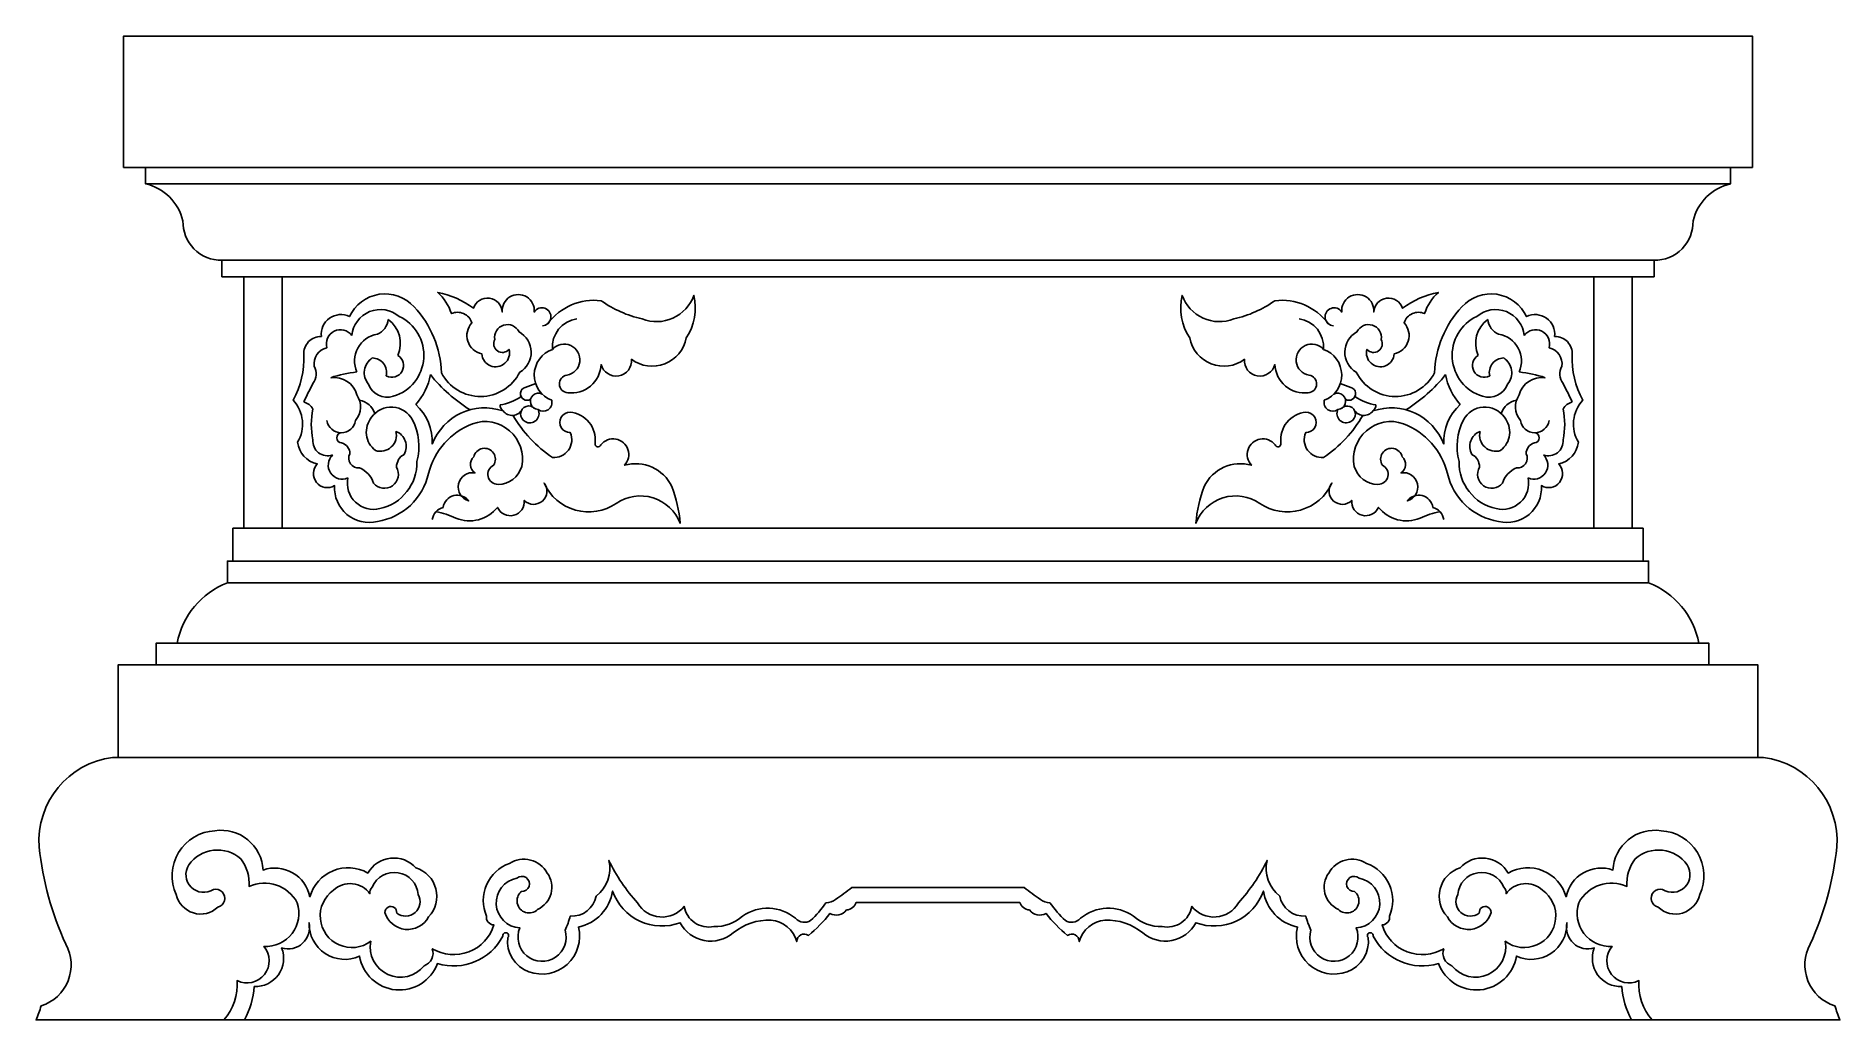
# Model space of a CAD drawing. Extents: x 3461 to 4328, y 1784 to 2256.
import ezdxf

# ---------------------------------------------------------------- set-up
doc = ezdxf.new("R2010")
doc.units = 0
doc.header["$LTSCALE"] = 100
doc.header["$MEASUREMENT"] = 0
for name, color, linetype in [('3', 3, 'CONTINUOUS'), ('4', 4, 'CONTINUOUS'), ('7', 7, 'CONTINUOUS')]:
    doc.layers.add(name, color=color, linetype=linetype)

msp = doc.modelspace()

# ---------------------------------------------------------------- linework, layer by layer
at = {"layer": '3'}
msp.add_lwpolyline([(3551.71, 1783.64, 0.197734), (3558.03, 1802.51, 0.816247), (3570.86, 1818.89, 0.52749), (3586.9, 1839.9, 0.394319), (3563.74, 1847.74, 0.18338), (3559.82, 1860.92, 0.448274), (3534.87, 1858.07, 0.819957), (3546.63, 1846.31, -1.000557), (3548.77, 1837.77, -0.585203), (3528.82, 1843.82, -0.532507), (3547.35, 1874.45, -0.441248), (3570.51, 1855.57, -0.456628), (3592.95, 1842.75, -0.487011), (3620.75, 1854.15, -0.506112), (3643.91, 1856.64, -0.554349), (3649.97, 1833.14, -0.674816), (3628.94, 1835.27, -1.059963), (3634.64, 1834.92, 0.819714), (3644.98, 1843.82, 0.787479), (3622.88, 1847.38, 0.236186), (3621.82, 1844.18, 0.453875), (3604.36, 1845.96, 1.014652), (3622.17, 1821.39, 0.782333), (3647.83, 1809.63, 0.414377), (3651.75, 1817.82, 0.487902), (3681.32, 1829.22, -0.449087), (3677.76, 1833.49, -0.432337), (3688.8, 1858.78, -0.429958), (3706.98, 1854.15, -0.474149), (3702.34, 1836.7, -1.045978), (3694.5, 1845.25, 1.498116), (3692.37, 1851.66, 0.891122), (3693.79, 1827.8, 1.423868), (3715.53, 1826.73, 0.04161), (3718.02, 1833.49, 0.380559), (3730.49, 1843.11, 0.296772), (3736.55, 1860.2, 0.072534), (3750.35, 1839.79, 0.527852), (3772.67, 1838.1, 0.416038), (3786.99, 1828.42, 0.193917), (3800.68, 1833.47, -0.338504), (3826.17, 1832.42, 0.36637), (3833.44, 1831.37, 0.048905), (3840.81, 1839.79, 0.162359), (3845.44, 1841.47, 0.00477), (3853.24, 1847.16), (3863.51, 1847.16), (3935.96, 1847.16, 0.00477), (3943.75, 1841.47, 0.162359), (3948.38, 1839.79, 0.048905), (3955.75, 1831.37, 0.36637), (3963.03, 1832.42, -0.338504), (3988.51, 1833.47, 0.193917), (4002.2, 1828.42, 0.416038), (4016.52, 1838.1, 0.527852), (4038.84, 1839.79, 0.072534), (4052.64, 1860.2, 0.296772), (4058.7, 1843.11, 0.380559), (4071.17, 1833.49, 0.04161), (4073.67, 1826.73, 1.423868), (4095.4, 1827.8, 0.891122), (4096.83, 1851.66, 1.498116), (4094.69, 1845.25, -1.045978), (4086.85, 1836.7, -0.474149), (4082.22, 1854.15, -0.429958), (4100.39, 1858.78, -0.432337), (4111.44, 1833.49, -0.449087), (4107.87, 1829.22, 0.487902), (4137.45, 1817.82, 0.414377), (4141.37, 1809.63, 0.782333), (4167.02, 1821.39, 1.014652), (4184.84, 1845.96, 0.453875), (4167.38, 1844.18, 0.236186), (4166.31, 1847.38, 0.787479), (4144.22, 1843.82, 0.819714), (4154.55, 1834.92, -1.059963), (4160.25, 1835.27, -0.674816), (4139.23, 1833.14, -0.554349), (4145.29, 1856.64, -0.506112), (4168.45, 1854.15, -0.487011), (4196.24, 1842.75, -0.456628), (4218.69, 1855.57, -0.441248), (4241.85, 1874.45, -0.532507), (4260.38, 1843.82, -0.585203), (4240.42, 1837.77, -1.000557), (4242.56, 1846.31, 0.819957), (4254.32, 1858.07, 0.448274), (4229.38, 1860.92, 0.18338), (4225.46, 1847.74, 0.394319), (4202.3, 1839.9, 0.52749), (4218.33, 1818.89, 0.816247), (4231.16, 1802.51, 0.197734), (4237.48, 1783.64)], format="xyb", dxfattribs=at)
for centre, radius, start, end in [((3626.83, 2110.85), 13.79, 49.45882, 174.65476), ((4162.36, 2110.85), 13.79, 5.34524, 130.54118), ((3607.62, 2108.19), 6.75, 35.77714, 196.14652), ((3621.66, 2120.94), 9, 294.35357, 352.67749), ((3622.32, 2108.38), 14.09, 335.91388, 54.0923), ((3627.14, 2102.69), 20.55, 286.67127, 65.08779), ((3723.02, 2106.63), 13.61, 97.96146, 184.68777), ((4066.17, 2106.63), 13.61, 355.31223, 82.03854), ((4162.05, 2102.69), 20.55, 114.91221, 253.32873), ((4166.88, 2108.38), 14.09, 125.9077, 204.08612), ((4167.54, 2120.94), 9, 187.32251, 245.64643), ((4181.57, 2108.19), 6.75, 343.85348, 144.22286), ((3602.96, 2098.49), 8.03, 103.10467, 187.68086), ((3627.34, 2099.97), 12.93, 98.78523, 204.23961), ((4161.85, 2099.97), 12.93, 335.76039, 81.21477), ((4186.24, 2098.49), 8.03, 352.31914, 76.89533), ((3588.23, 2093.76), 7.7, 323.13496, 28.38762), ((3627.56, 2094.31), 8.48, 123.18372, 220.15589), ((3622.78, 2094.36), 7.05, 347.40545, 88.94011), ((3632.3, 2097.79), 5.63, 242.01396, 59.24325), ((4156.89, 2097.79), 5.63, 120.75675, 297.98604), ((4166.41, 2094.36), 7.05, 91.05989, 192.59455), ((4161.64, 2094.31), 8.48, 319.84411, 56.81628), ((4200.97, 2093.76), 7.7, 151.61238, 216.86504), ((3734.42, 2016.02), 157.97, 152.42746, 156.0089), ((3620.62, 2041.5), 53.4, 95.45024, 109.29786), ((3604.66, 2080.76), 11.26, 14.70687, 98.58976), ((3630.02, 2092.02), 9.5, 199.56764, 288.50871), ((3623.46, 2097.9), 27.72, 317.0946, 350.72943), ((3709.12, 2139.89), 74.55, 218.55206, 238.26115), ((3724.59, 2016.26), 76.44, 107.66585, 111.7145), ((4064.6, 2016.26), 76.44, 68.2855, 72.33415), ((4080.07, 2139.89), 74.55, 301.73885, 321.44794), ((4165.73, 2097.9), 27.72, 189.27057, 222.9054), ((4159.17, 2092.02), 9.5, 251.49129, 340.43236), ((4168.57, 2041.5), 53.4, 70.70214, 84.54976), ((4184.54, 2080.76), 11.26, 81.41024, 165.29313), ((4054.78, 2016.02), 157.97, 23.9911, 27.57254), ((3588.24, 2073.47), 7.04, 29.0276, 74.68901), ((3606.95, 2077.91), 10.32, 320.65442, 33.61755), ((3615.31, 2072.04), 9.19, 16.52445, 80.82274), ((3627.87, 2061.18), 23.9, 357.22307, 48.3017), ((3681.27, 2101.12), 22.44, 277.66919, 305.70606), ((3697.24, 2084.24), 3.17, 106.97308, 303.17867), ((3702.74, 2080.59), 3.9, 63.45198, 266.73179), ((4086.45, 2080.59), 3.9, 273.26821, 116.54802), ((4091.96, 2084.24), 3.17, 236.82133, 73.02692), ((4107.93, 2101.12), 22.44, 234.29394, 262.33081), ((4161.33, 2061.18), 23.9, 131.6983, 182.77693), ((4173.89, 2072.04), 9.19, 99.17726, 163.47555), ((4182.24, 2077.91), 10.32, 146.38245, 219.34558), ((4200.96, 2073.47), 7.04, 105.31099, 150.9724), ((3630.54, 2069.52), 36.89, 168.49701, 191.50299), ((3608.04, 2072.49), 6.99, 189.26525, 350.73475), ((3631.16, 2065.81), 11.11, 140.36144, 232.80974), ((3632.05, 2066.33), 11.5, 27.65347, 145.19783), ((3617.71, 2058.95), 27.63, 344.88873, 27.41132), ((3676.95, 2050.48), 26.95, 71.00663, 159.27087), ((3688.46, 2079.16), 4.2, 183.7363, 229.41915), ((3690.1, 2079.24), 5.46, 216.80684, 332.92576), ((4099.1, 2079.24), 5.46, 207.07424, 323.19316), ((4100.74, 2079.16), 4.2, 310.58085, 356.2637), ((4112.24, 2050.48), 26.95, 20.72913, 108.99337), ((4171.49, 2058.95), 27.63, 152.58868, 195.11127), ((4157.14, 2066.33), 11.5, 34.80217, 152.34653), ((4158.03, 2065.81), 11.11, 307.19026, 39.63856), ((4181.16, 2072.49), 6.99, 189.26525, 350.73475), ((4158.65, 2069.52), 36.89, 348.49701, 11.50299), ((3601.51, 2061.55), 7.15, 175.08264, 289.45465), ((3608.28, 2063.07), 2.44, 95.60316, 268.00967), ((3626.81, 2064.27), 7.69, 252.10029, 14.17262), ((3631.44, 2058.89), 7.79, 330.98328, 68.74751), ((4157.76, 2058.89), 7.79, 111.25249, 209.01672), ((4162.39, 2064.27), 7.69, 165.82738, 287.89971), ((4180.92, 2063.07), 2.44, 271.99033, 84.39684), ((4187.68, 2061.55), 7.15, 250.54535, 4.91736), ((3608.5, 2049.9), 6.72, 133.16, 294.24963), ((3606.89, 2055.5), 5.29, 359.10578, 75.73579), ((3616.18, 2053.21), 4.57, 151.06702, 277.53648), ((3641.37, 2049.07), 6.8, 117.30405, 180.74032), ((4147.83, 2049.07), 6.8, 359.25968, 62.69595), ((4173.02, 2053.21), 4.57, 262.46352, 28.93298), ((4182.31, 2055.5), 5.29, 104.26421, 180.89422), ((4180.7, 2049.9), 6.72, 245.75037, 46.84), ((3612.16, 2037.67), 11.94, 17.80756, 67.24511), ((3628.73, 2045.6), 6.74, 219.43616, 30.08962), ((3621.6, 2051.29), 22.79, 282.65906, 1.13238), ((4167.59, 2051.29), 22.79, 178.86762, 257.34094), ((4160.46, 2045.6), 6.74, 149.91038, 320.56384), ((4177.03, 2037.67), 11.94, 112.75489, 162.19244), ((3623.53, 2041.21), 12.54, 168.23153, 284.13866), ((4165.66, 2041.21), 12.54, 255.86134, 11.76847)]:
    msp.add_arc(centre, radius, start, end, dxfattribs=at)
at = {"layer": '4'}
for p, q in [((4275.22, 2185.02), (4275.22, 2192.89)), ((3550.72, 2140.39), (3550.72, 2148.27)), ((3561.22, 2140.39), (3561.22, 2019.64)), ((3579.6, 2140.39), (3579.6, 2019.64)), ((4209.6, 2140.39), (4209.6, 2019.64)), ((4227.97, 2140.39), (4227.97, 2019.64)), ((4238.47, 2140.39), (4238.47, 2148.27))]:
    msp.add_line(p, q, dxfattribs=at)
msp.add_lwpolyline([(3503.47, 2192.89), (3503.47, 2255.89), (4285.72, 2255.89), (4285.72, 2192.89)], close=True, dxfattribs=at)
for points in [[(3513.97, 2192.89), (3513.97, 2185.02), (4275.22, 2185.02, 0.2801), (4257.19, 2167.25, -0.428978), (4238.47, 2148.27), (3550.72, 2148.27, -0.428978), (3532.01, 2167.25, 0.2801), (3513.97, 2185.02)], [(3529.18, 1964.52, -0.259476), (3553.35, 1993.39), (3553.35, 2003.89), (4235.85, 2003.89), (4235.85, 1993.39, -0.259476), (4260.01, 1964.52)], [(3561.61, 1783.64, 0.096561), (3566.23, 1799.66, 0.543754), (3579.41, 1818.18, 0.575848), (3592.6, 1830.29, 0.556795), (3616.83, 1814.26, 0.769379), (3654.24, 1810.7, 0.362932), (3685.6, 1823.88, -1.597277), (3688.01, 1823.16, 0.351129), (3698.12, 1806.74, 0.604358), (3721.92, 1828.21, 0.311955), (3738.35, 1845.47, 0.421601), (3770.78, 1830.31, 0.484115), (3796.26, 1825.47, -0.177375), (3814.37, 1831.58, -0.307873), (3826.8, 1821.26, -0.621818), (3832.39, 1824.21, 0.053634), (3842.71, 1834.74, 0.366776), (3850.71, 1836.42, 0.285407), (3855.34, 1840), (3865.41, 1840), (3933.85, 1840, 0.285407), (3938.49, 1836.42, 0.366776), (3946.49, 1834.74, 0.053634), (3956.81, 1824.21, -0.621818), (3962.4, 1821.26, -0.307873), (3974.82, 1831.58, -0.177375), (3992.93, 1825.47, 0.484115), (4018.42, 1830.31, 0.421601), (4050.85, 1845.47, 0.311955), (4067.27, 1828.21, 0.604358), (4091.07, 1806.74, 0.351129), (4101.18, 1823.16, -1.597277), (4103.6, 1823.88, 0.362932), (4134.95, 1810.7, 0.769379), (4172.37, 1814.26, 0.556795), (4196.6, 1830.29, 0.575848), (4209.78, 1818.18, 0.543754), (4222.96, 1799.66, 0.096561), (4227.58, 1783.64)]]:
    msp.add_lwpolyline(points, format="xyb", dxfattribs=at)
for points in [[(3555.97, 2003.89), (3555.97, 2019.64), (4233.22, 2019.64), (4233.22, 2003.89)], [(3519.22, 1954.02), (3519.22, 1964.52), (4264.72, 1964.52), (4264.72, 1954.02)], [(3500.85, 1909.64), (3500.85, 1954.02), (4288.35, 1954.02), (4288.35, 1909.64)]]:
    msp.add_lwpolyline(points, dxfattribs=at)
msp.add_lwpolyline([(3462.9, 1866.61, 0.078578), (3475.73, 1819.96, -0.473424), (3463.97, 1790.4, -0.005), (3461.47, 1783.64), (4327.72, 1783.64, -0.005), (4325.23, 1790.4, -0.473424), (4313.47, 1819.96, 0.078578), (4326.3, 1866.61, 0.396296), (4290.97, 1909.64), (3498.22, 1909.64, 0.396296)], format="xyb", close=True, dxfattribs=at)
at = {"layer": '7'}
for p, q in [((3550.72, 2140.39), (4238.47, 2140.39)), ((3553.35, 1993.39), (4235.85, 1993.39))]:
    msp.add_line(p, q, dxfattribs=at)
for points in [[(3704.71, 2116.83, 1.632594), (3700.69, 2123.4, 1.09924), (3685.36, 2123.4, 0.833774), (3671.49, 2125.22, 0.1168), (3654.33, 2132.88, -0.133633), (3660.9, 2122.67, -0.445054), (3670.76, 2118.29, 0.580603), (3675.5, 2103.33, 1.092293), (3688.64, 2105.52, -0.894614), (3681.71, 2110.26, -0.863139), (3693.39, 2113.91, -0.585406), (3693.76, 2094.57, -0.612345), (3656.15, 2094.21, 0.182596), (3643.01, 2125.95, 0.538864), (3611.98, 2121.21, 0.597136), (3598.47, 2111.72, 0.447123), (3590.07, 2102.96, -0.133892), (3584.96, 2081.07, -0.333064), (3587.03, 2060.94, 0.315907), (3596.53, 2050.52, 0.875509), (3604.82, 2040.09, 0.505531), (3625.37, 2022.93, 0.309985), (3649.91, 2045.92, -0.242617), (3671.07, 2069.83, -0.585043), (3694.69, 2049.29, -0.336554), (3683.34, 2040.71, -0.808747), (3681.19, 2049.9, 1.202145), (3671.68, 2053.89, 0.495419), (3672.3, 2046.22, 0.950439), (3669.23, 2032.74, 0.666444), (3656.96, 2029.67, 0.301035), (3651.75, 2023.85)], [(3707.26, 2117.92, -0.267648), (3732.82, 2128.87, 0.097501), (3752.53, 2120.11, 0.422135), (3777.36, 2131.42, -0.20259), (3773.71, 2110.99, -0.557884), (3747.42, 2100.78, -0.916111), (3732.82, 2098.22, -0.441944), (3716.76, 2084.72, -0.906655), (3716.39, 2093.11, 1.410483), (3709.45, 2105.52, 0.699345), (3709.09, 2081.07, -0.712303), (3702.52, 2076.69, -0.757322), (3696.31, 2070.86, -1.183689), (3701, 2077.1)], [(4081.93, 2117.92, 0.267648), (4056.38, 2128.87, -0.097501), (4036.66, 2120.11, -0.422135), (4011.84, 2131.42, 0.20259), (4015.49, 2110.99, 0.557884), (4041.77, 2100.78, 0.916111), (4056.38, 2098.22, 0.441944), (4072.44, 2084.72, 0.906655), (4072.8, 2093.11, -1.410483), (4079.74, 2105.52, -0.699345), (4080.11, 2081.07, 0.712303), (4086.68, 2076.69, 0.757322), (4092.88, 2070.86, 1.183689), (4088.2, 2077.1)], [(4084.49, 2116.83, -1.632594), (4088.5, 2123.4, -1.09924), (4103.84, 2123.4, -0.833774), (4117.71, 2125.22, -0.1168), (4134.87, 2132.88, 0.133633), (4128.3, 2122.67, 0.445054), (4118.44, 2118.29, -0.580603), (4113.69, 2103.33, -1.092293), (4100.55, 2105.52, 0.894614), (4107.49, 2110.26, 0.863139), (4095.8, 2113.91, 0.585406), (4095.44, 2094.57, 0.612345), (4133.04, 2094.21, -0.182596), (4146.19, 2125.95, -0.538864), (4177.22, 2121.21, -0.597136), (4190.72, 2111.72, -0.447123), (4199.12, 2102.96, 0.133892), (4204.23, 2081.07, 0.333064), (4202.17, 2060.94, -0.315907), (4192.66, 2050.52, -0.875509), (4184.38, 2040.09, -0.505531), (4163.83, 2022.93, -0.309985), (4139.29, 2045.92, 0.242617), (4118.13, 2069.83, 0.585043), (4094.51, 2049.29, 0.336554), (4105.86, 2040.71, 0.808747), (4108, 2049.9, -1.202145), (4117.51, 2053.89, -0.495419), (4116.9, 2046.22, -0.950439), (4119.97, 2032.74, -0.666444), (4132.23, 2029.67, -0.301035), (4137.45, 2023.85)], [(3690.56, 2073.79, 0.112644), (3709.41, 2053.62, 0.573602), (3718, 2065.54, -1.018291), (3718, 2075.35, -0.414293), (3729.96, 2060.63, 1), (3732.72, 2059.71, -1.039616), (3744.07, 2049.9, -0.364875), (3766.83, 2039.66, -0.06982), (3770.76, 2022.01, 0.488647), (3740.08, 2031.51, -0.463287), (3705.42, 2041.32, -0.950805), (3695.91, 2033.04, -0.850223), (3683.03, 2029.67, -0.332381), (3663.09, 2024.46, 0.068684), (3653.48, 2027.54)], [(4098.63, 2073.79, -0.112644), (4079.78, 2053.62, -0.573602), (4071.2, 2065.54, 1.018291), (4071.2, 2075.35, 0.414293), (4059.23, 2060.63, -1), (4056.47, 2059.71, 1.039616), (4045.12, 2049.9, 0.364875), (4022.36, 2039.66, 0.06982), (4018.44, 2022.01, -0.488647), (4049.11, 2031.51, 0.463287), (4083.77, 2041.32, 0.950805), (4093.28, 2033.04, 0.850223), (4106.16, 2029.67, 0.332381), (4126.1, 2024.46, -0.068684), (4135.72, 2027.54)]]:
    msp.add_lwpolyline(points, format="xyb", dxfattribs=at)

doc.saveas('drawing.dxf')
